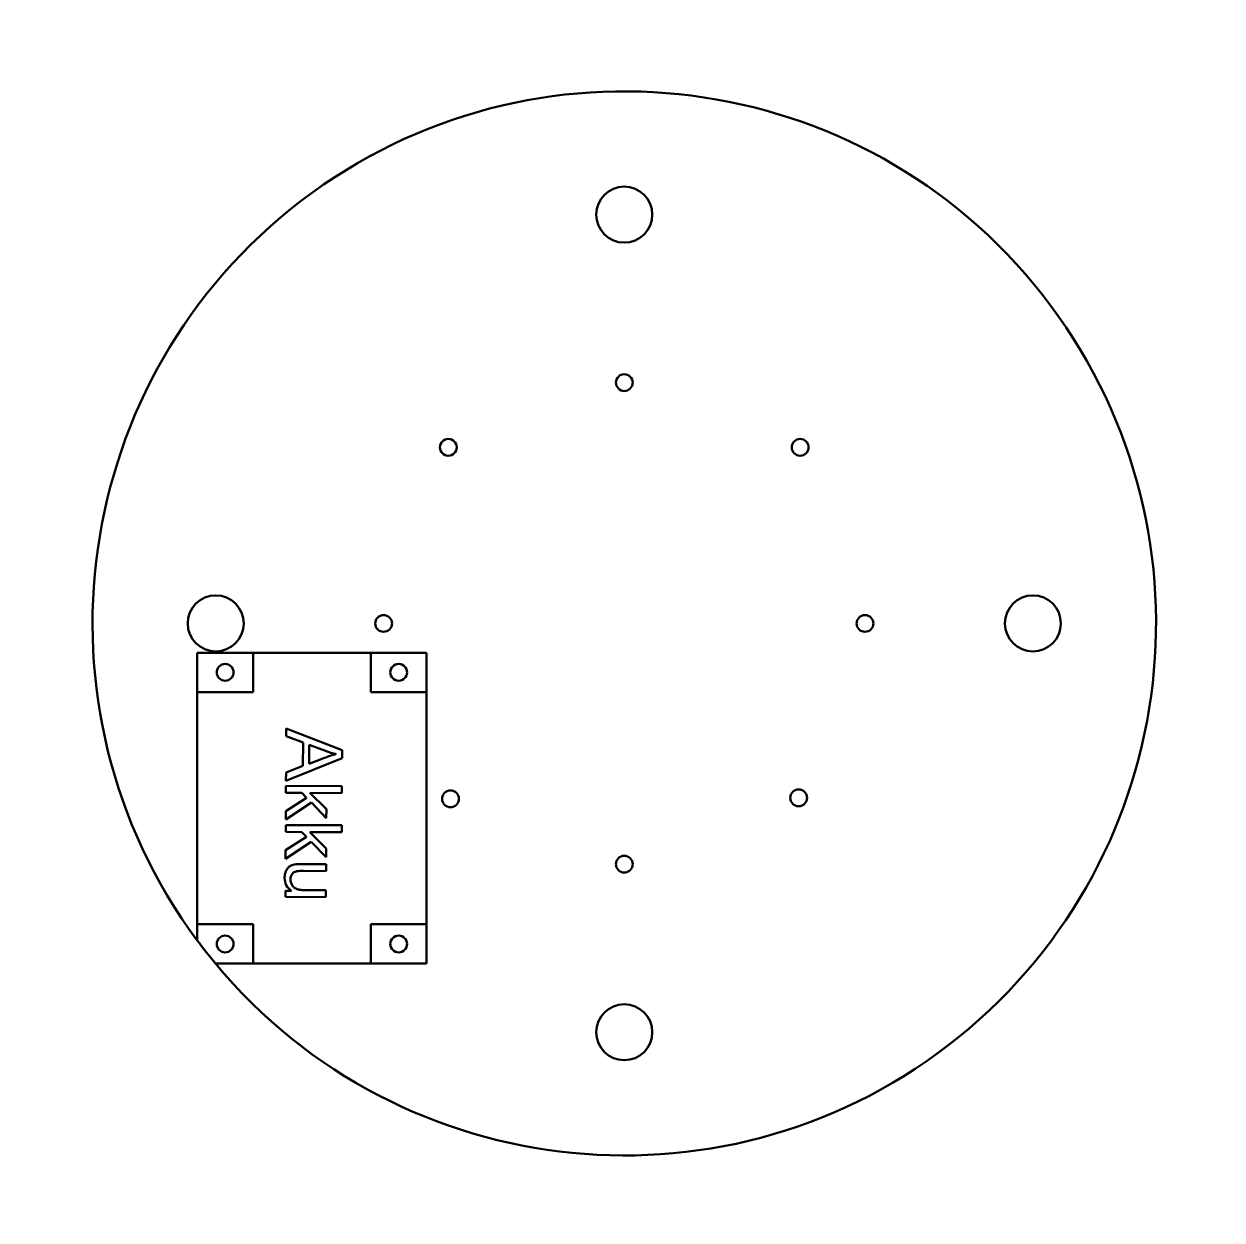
# Model space of a CAD drawing. Header units: millimetres. Extents: x 114 to 328, y 42 to 255.
import ezdxf

# ---------------------------------------------------------------- set-up
doc = ezdxf.new("R2010")
doc.units = ezdxf.units.MM
doc.header["$LTSCALE"] = 0.75
doc.layers.add('Visible', color=7, linetype='Continuous', lineweight=50)

msp = doc.modelspace()

# ---------------------------------------------------------------- linework, layer by layer
at = {"layer": 'Visible', "extrusion": (0, 0, -1)}
for p, q in [((144.74, 91.76), (144.74, 143.11)), ((144.74, 143.11), (185.73, 143.11)), ((154.75, 143.11), (154.75, 136.07)), ((175.75, 136.07), (175.75, 143.11)), ((185.73, 143.11), (185.73, 87.61)), ((154.75, 136.07), (144.74, 136.07)), ((185.73, 136.07), (175.75, 136.07)), ((160.64, 129.6), (170.63, 125.71)), ((160.64, 128.19), (160.64, 129.6)), ((163.66, 127.08), (160.64, 128.19)), ((163.64, 122.9), (163.66, 127.08)), ((164.74, 126.69), (164.72, 123.3)), ((167.66, 125.58), (164.74, 126.69)), ((170.62, 124.28), (160.6, 120.24)), ((164.72, 123.3), (167.49, 124.33)), ((170.63, 125.71), (170.62, 124.28)), ((160.61, 121.75), (163.64, 122.9)), ((160.6, 120.24), (160.61, 121.75)), ((160.59, 118.1), (160.6, 119.33)), ((163.46, 118.09), (160.59, 118.1)), ((160.6, 119.33), (170.6, 119.28)), ((164.29, 117.22), (163.46, 118.09)), ((164.89, 118.08), (167.82, 115.16)), ((170.59, 118.06), (164.89, 118.08)), ((170.6, 119.28), (170.59, 118.06)), ((160.57, 114.84), (164.29, 117.22)), ((165.14, 116.36), (160.57, 113.33)), ((167.81, 113.57), (165.14, 116.36)), ((160.57, 113.33), (160.57, 114.84)), ((167.82, 115.16), (167.81, 113.57)), ((160.56, 112.35), (170.56, 112.3)), ((160.56, 111.12), (160.56, 112.35)), ((170.56, 112.3), (170.56, 111.07)), ((165.1, 109.37), (160.53, 106.34)), ((160.54, 107.86), (164.26, 110.23)), ((163.43, 111.1), (160.56, 111.12)), ((164.26, 110.23), (163.43, 111.1)), ((164.85, 111.1), (167.79, 108.18)), ((170.56, 111.07), (164.85, 111.1)), ((167.78, 106.59), (165.1, 109.37)), ((160.53, 106.34), (160.54, 107.86)), ((167.79, 108.18), (167.78, 106.59)), ((163.28, 105.38), (167.77, 105.36)), ((167.77, 105.36), (167.77, 104.13)), ((167.77, 104.13), (163.75, 104.15)), ((160.5, 99.52), (160.51, 100.62)), ((160.51, 100.62), (161.57, 100.62)), ((163.87, 100.73), (167.75, 100.72)), ((167.75, 100.72), (167.75, 99.49)), ((167.75, 99.49), (160.5, 99.52)), ((144.74, 94.64), (154.75, 94.64)), ((154.75, 94.64), (154.75, 87.63)), ((175.75, 87.61), (175.75, 94.64)), ((175.75, 94.64), (185.73, 94.64)), ((154.75, 87.63), (147.99, 87.63)), ((185.73, 87.61), (148.01, 87.61))]:
    msp.add_line(p, q, dxfattribs=at)
at = {"layer": 'Visible'}
for centre, radius in [((221.05, 221.35), 5), ((221.05, 191.35), 1.5), ((148.05, 148.35), 5), ((294.05, 148.35), 5), ((178.05, 148.35), 1.5), ((264.05, 148.35), 1.5), ((149.74, 139.61), 1.5), ((180.74, 139.61), 1.5), ((221.05, 105.35), 1.5), ((149.74, 91.11), 1.5), ((180.74, 91.11), 1.5), ((221.05, 75.35), 5)]:
    msp.add_circle(centre, radius, dxfattribs=at)
at = {"layer": 'Visible', "extrusion": (0, 0, -1)}
for centre in [(-189.61, 179.79), (-252.48, 179.79), (-190, 117.02), (-252.2, 117.2)]:
    msp.add_circle(centre, 1.5, dxfattribs=at)
for centre, radius, start, end in [((-221.05, 148.35), 95, 323.4337, 320.2485), ((-177.26, 98.77), 27.37, 69.0906, 73.68), ((-172.13, 137.52), 12.75, 281.563, 290.4918), ((-163.09, 99.15), 6.23, 81.2407, 91.8096), ((-163.48, 97), 7.16, 81.7566, 92.1594), ((-221.05, 148.35), 95, 320.2655, 323.4337), ((-221.05, 148.35), 95, 320.2485, 320.2655)]:
    msp.add_arc(centre, radius, start, end, dxfattribs=at)
at = {"layer": 'Visible'}
for points, knots in [([(160.6, 104.12), (160.69, 104.28), (160.84, 104.6), (161.1, 104.83), (161.23, 104.94)], [0, 0, 0, 0, 0.0557988, 0.1039723, 0.1039723, 0.1039723, 0.1039723]), ([(161.23, 104.94), (161.36, 105.02), (161.64, 105.2), (161.97, 105.27), (162.14, 105.31)], [0, 0, 0, 0, 0.04728895, 0.09919017, 0.09919017, 0.09919017, 0.09919017]), ([(160.35, 102.92), (160.36, 103.13), (160.39, 103.54), (160.53, 103.93), (160.6, 104.12)], [0, 0, 0, 0, 0.0622916, 0.1228835, 0.1228835, 0.1228835, 0.1228835]), ([(161.57, 100.62), (161.21, 100.92), (160.51, 101.53), (160.4, 102.46), (160.35, 102.92)], [0, 0, 0, 0, 0.135766, 0.2694537, 0.2694537, 0.2694537, 0.2694537]), ([(161.69, 103.6), (161.61, 103.46), (161.44, 103.17), (161.42, 102.84), (161.41, 102.67)], [0, 0, 0, 0, 0.04678873, 0.09807434, 0.09807434, 0.09807434, 0.09807434]), ([(162.45, 104.08), (162.3, 104.04), (162, 103.94), (161.79, 103.71), (161.69, 103.6)], [0, 0, 0, 0, 0.04685695, 0.09203362, 0.09203362, 0.09203362, 0.09203362]), ([(161.41, 102.67), (161.42, 102.49), (161.44, 102.12), (161.61, 101.8), (161.69, 101.63)], [0, 0, 0, 0, 0.0540126, 0.1084592, 0.1084592, 0.1084592, 0.1084592]), ([(161.69, 101.63), (161.79, 101.48), (161.99, 101.19), (162.3, 101.02), (162.46, 100.94)], [0, 0, 0, 0, 0.0531729, 0.1046091, 0.1046091, 0.1046091, 0.1046091]), ([(162.46, 100.94), (162.65, 100.88), (163.11, 100.74), (163.6, 100.74), (163.87, 100.73)], [0, 0, 0, 0, 0.0616475, 0.1435722, 0.1435722, 0.1435722, 0.1435722])]:
    msp.add_open_spline(points, degree=3, knots=knots, dxfattribs=at)

doc.saveas('drawing.dxf')
